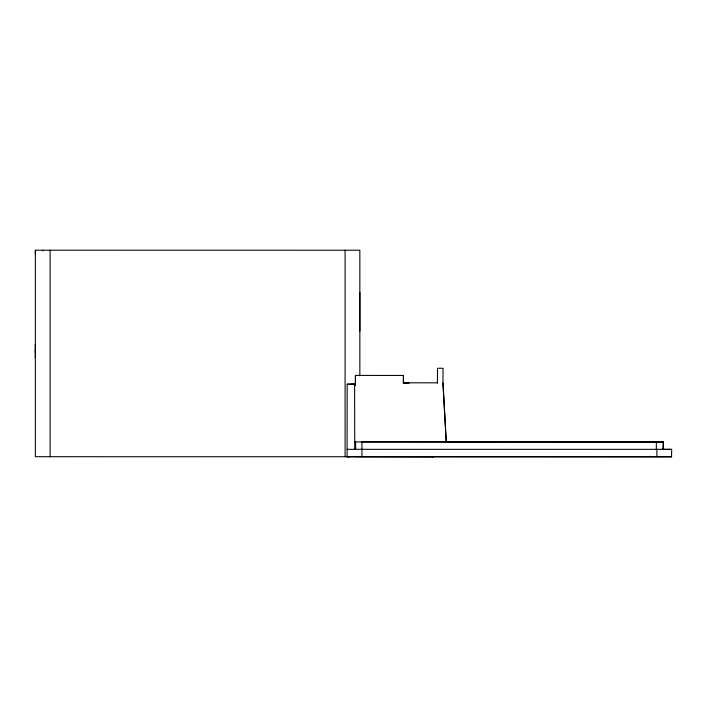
<?xml version="1.0" encoding="UTF-8"?>
<svg xmlns="http://www.w3.org/2000/svg" width="707" height="707" viewBox="0 0 707 707"><rect width="100%" height="100%" fill="white"/><g stroke="black" fill="none" stroke-linecap="round" stroke-linejoin="round"><path stroke-width="1.06" d="M35.359 253.937L35.359 250.207L359.845 250.225L359.845 375.753M42.773 250.746L42.782 250.225L42.747 250.693M350.133 456.713L347.084 456.713L347.172 384.281L355.506 384.29L347.172 384.281M354.737 449.263L354.614 384.281M355.427 385.235L355.435 375.417L403.45 375.435L403.37 382.814L403.45 375.435M359.845 330.973L359.845 292.256M361.922 456.634L361.922 449.263M361.957 449.263L361.957 441.893M437.439 383.053L437.492 368.259L443.033 368.259L442.971 383.053L446.232 442.052L501.528 441.999M656.335 449.343L656.335 441.963M656.9 456.713L656.909 449.343M663.352 449.343L663.352 441.972L662.936 449.422M35.359 250.251L35.359 456.713L671.57 456.793L671.65 449.352L347.217 449.334M355.444 383.786L355.444 382.796L355.506 384.97L355.435 375.417M347.084 456.713L671.57 456.793M671.65 449.352L662.459 449.422M662.556 449.422L664.28 449.343L661.999 449.343M446.303 442.008L442.971 383.053M350.893 384.352L355.506 384.29L347.437 384.343M659.56 442.043L658.968 442.043M663.21 442.043L362.117 441.893M355.639 441.893L355.639 449.263M347.676 449.263L347.588 449.334M437.492 382.823L403.441 382.805L408.929 382.841M354.569 441.902L663.352 441.972M659.074 441.972L659.666 441.972M348.144 456.598L347.164 456.642M354.56 456.598L433.603 456.722M432.649 456.722L433.232 456.722M403.37 382.787L409.291 382.841M35.359 345.299L35.35 344.433L35.35 357.335L35.35 356.478M35.35 349.214L35.35 352.554M345.096 250.225L345.096 456.713M50.109 250.225L50.109 456.713"/></g></svg>
